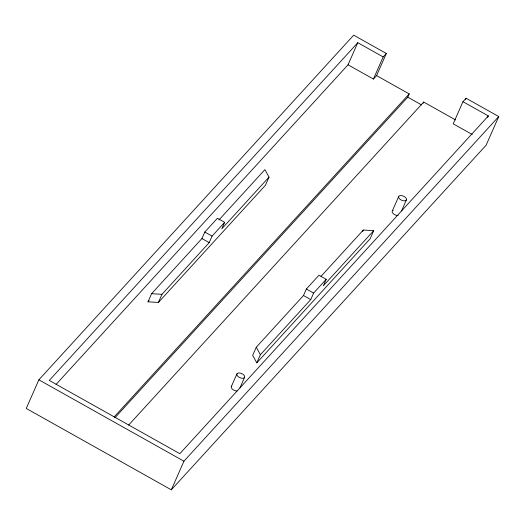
<?xml version="1.0" encoding="UTF-8"?>
<svg xmlns="http://www.w3.org/2000/svg" width="525" height="525" viewBox="0 0 525 525"><rect width="100%" height="100%" fill="white"/><g stroke="black" fill="none" stroke-linecap="round" stroke-linejoin="round"><path stroke-width="0.79" d="M56.109 384.398L348.029 64.811L373.419 79.052L376.569 75.607L386.321 53.484L353.679 35.175L38.876 379.818L26.25 408.443L171.321 489.825L486.124 145.182L498.75 116.557L466.108 98.247L462.965 101.693L453.206 123.815L472.244 134.492M269.01 177.135L265.427 185.266L158.393 302.446L147.991 301.822L151.581 293.692L201.948 238.547L204.816 232.043L217.409 218.256L224.661 222.324L221.793 228.834L269.01 177.135L264.908 169.621L218.918 219.968M158.393 302.446L161.982 294.315L209.199 242.616L212.067 236.112L224.661 222.324M348.029 64.811L357.788 42.689L383.171 56.936L386.321 53.484M171.321 489.825L183.94 461.199L498.75 116.557M231.374 386.512L236.965 373.826M373.419 79.052L383.171 56.936M373.708 230.659L323.341 285.797L326.209 279.293L318.957 275.225L306.364 289.012L303.496 295.516L256.272 347.215L252.689 355.346L256.791 362.86L370.125 238.79L373.708 230.659L363.307 230.035L321.031 276.321M239.964 387.85L244.571 377.403A4.207 2.244 23.8 0 0 239.8 373.006A4.207 2.244 23.8 0 0 237.937 376.438A4.207 2.244 23.8 0 0 244.571 377.403M256.791 362.86L260.38 354.729L310.748 299.585L313.615 293.081L326.209 279.293M114.903 417.795L407.774 97.171L409.205 93.916L376.569 75.607M362.657 231.512L363.307 230.035M423.137 103.353L423.714 102.053L455.648 119.969M398.711 196.475L392.254 211.109A4.207 2.244 23.8 0 0 393.75 214.056A4.207 2.244 23.8 0 0 398.134 215.486M401.546 210.893L406.389 199.913A4.207 2.244 23.8 0 0 401.454 195.569A4.207 2.244 23.8 0 0 399.807 199.1A4.207 2.244 23.8 0 0 406.389 199.913M465.458 99.724L466.108 98.247M487.699 117.41L488.348 115.933L462.965 101.693M357.788 42.689L49.278 380.441L179.839 453.685L488.348 115.933M147.991 301.822L149.093 300.615M114.128 416.962L409.205 93.916M128.632 425.099L423.714 102.053M151.581 293.692L161.982 294.315M407.774 97.171L421.588 104.921M204.816 232.043L212.067 236.112M306.364 289.012L313.615 293.081M201.948 238.547L209.199 242.616M303.496 295.516L310.748 299.585M38.876 379.818L183.94 461.199M256.272 347.215L260.38 354.729M237.103 390.967A4.207 2.244 23.8 0 1 232.339 389.123A4.207 2.244 23.8 0 1 231.781 386.065M392.634 210.643A4.207 2.244 23.8 0 1 393.245 210.322"/></g></svg>
